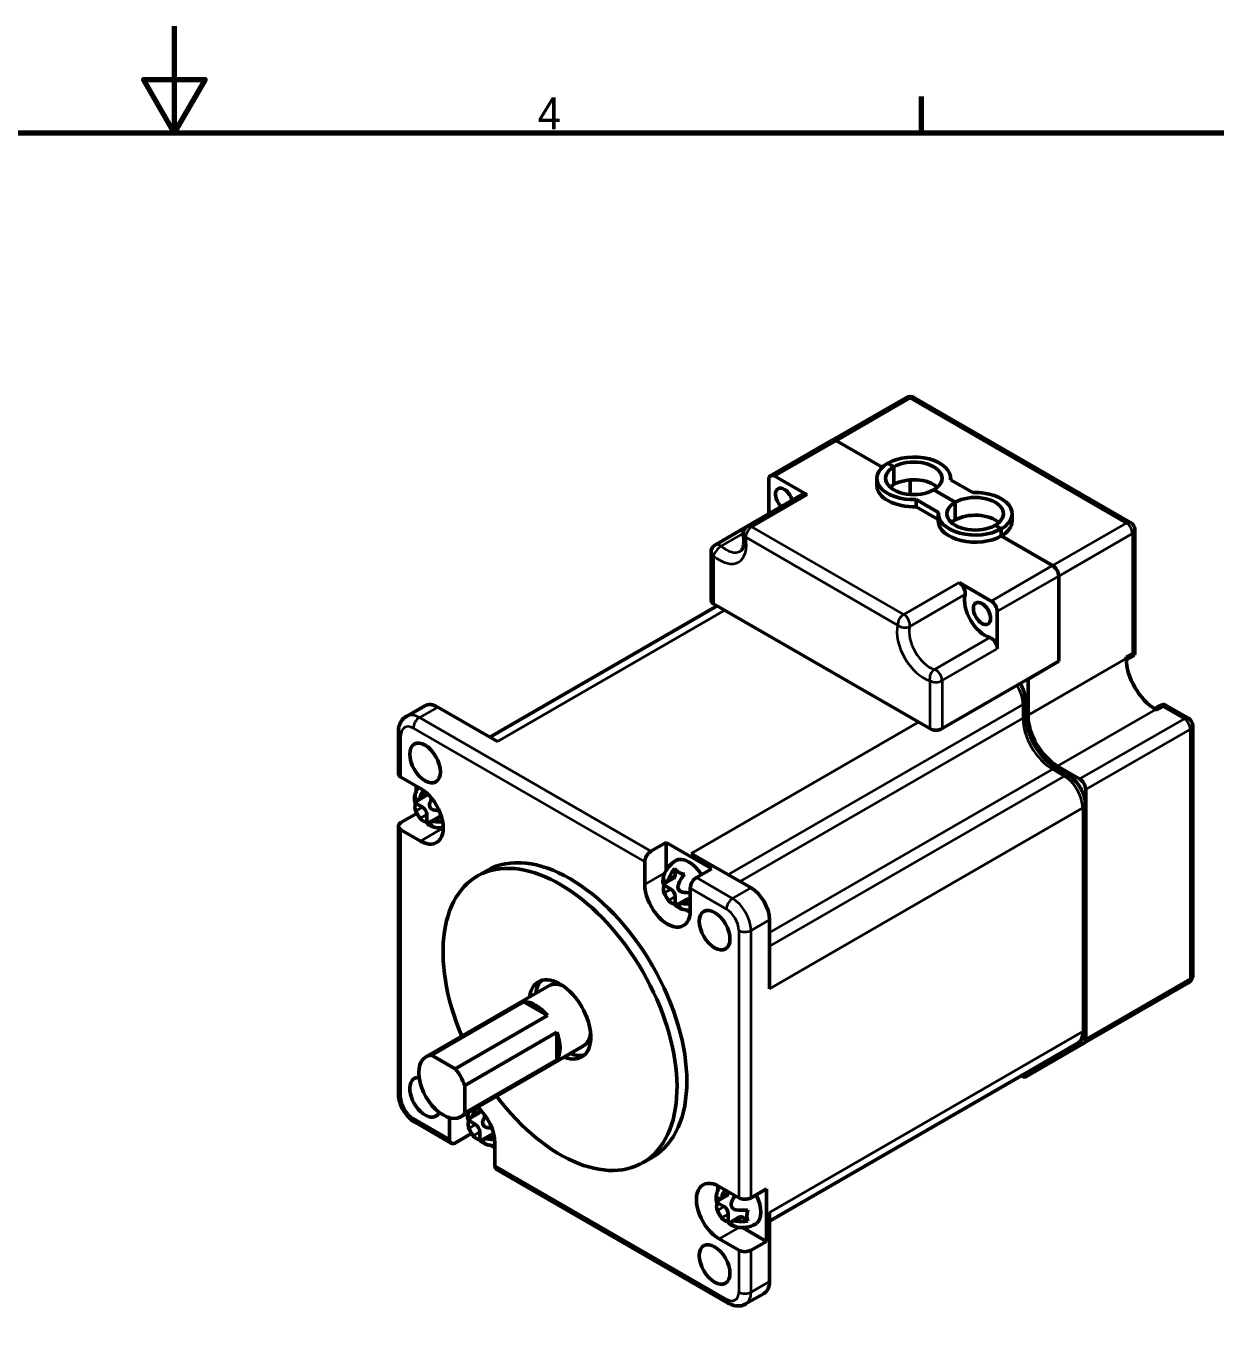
# Model space of a CAD drawing. Header units: millimetres. Extents: x -573 to 765, y -109 to 361.
# Drawn here: x -331.6 to -194.6, y 210.7 to 360.9 of the extents above; entities that cross this region are included whole.
import ezdxf

# ---------------------------------------------------------------- set-up
doc = ezdxf.new("R2010")
doc.units = ezdxf.units.MM
doc.header["$LTSCALE"] = 1.2
for name, color, linetype, lineweight in [('경계(ISO)', 7, 'Continuous', 70), ('외형선(ISO)', 7, 'Continuous', 50), ('좁은 외형선(ISO)', 7, 'Continuous', 35)]:
    doc.layers.add(name, color=color, linetype=linetype, lineweight=lineweight)
doc.styles.add('레이블 문자 (JIS)', font='')
doc.styles.get('레이블 문자 (JIS)').set_extended_font_data('Gulim')

# ---------------------------------------------------------------- blocks, each defined once
blk = doc.blocks.new('경계 Default Border')
at = {"layer": '경계(ISO)'}
blk.add_line((280, 287), (280, 290.4), dxfattribs=at)
at = {"layer": '경계(ISO)', "flags": 128}
for points in [[(210, 297), (210, 287), (207.11, 292), (212.89, 292), (210, 287)], [(10, 10), (10, 287), (410, 287), (410, 10), (10, 10)]]:
    blk.add_lwpolyline(points, dxfattribs=at)
at = {"layer": '경계(ISO)', "insert": (244.04, 287.33), "char_height": 3, "attachment_point": 7, "style": '레이블 문자 (JIS)'}
blk.add_mtext('4', dxfattribs=at)

msp = doc.modelspace()

# ---------------------------------------------------------------- linework, layer by layer
at = {"layer": '외형선(ISO)', "color": 0}
for p, q in [((-230.315, 318.141), (-238.8, 313.242)), ((-204.425, 303.771), (-229.315, 318.141)), ((-238.8, 313.242), (-245.871, 309.159)), ((-238.3, 313.192), (-233.019, 310.143)), ((-238.3, 313.192), (-233.019, 310.143)), ((-231.689, 310.192), (-232.396, 310.6)), ((-232.396, 310.6), (-231.689, 310.192)), ((-231.689, 310.192), (-231.689, 308.151)), ((-231.689, 310.192), (-231.689, 308.151)), ((-246.079, 308.702), (-246.079, 304.767)), ((-241.671, 306.973), (-245.371, 309.11)), ((-233.641, 308.049), (-233.641, 308.865)), ((-229.815, 308.684), (-229.815, 307.005)), ((-225.15, 308.703), (-222.601, 307.231)), ((-225.141, 308.697), (-225.141, 308.865)), ((-242.171, 307.023), (-248.535, 303.349)), ((-227.093, 307.538), (-224.618, 306.109)), ((-227.093, 307.538), (-224.618, 306.109)), ((-229.11, 306.417), (-226.56, 304.945)), ((-229.11, 305.6), (-229.11, 306.417)), ((-226.57, 304.134), (-229.11, 305.6)), ((-224.618, 306.109), (-224.618, 304.068)), ((-224.618, 306.109), (-224.618, 304.068)), ((-226.57, 304.783), (-226.57, 303.966)), ((-218.07, 303.966), (-218.07, 304.783)), ((-252.235, 301.212), (-248.535, 303.349)), ((-220.022, 303.456), (-219.315, 303.047)), ((-220.022, 303.456), (-219.315, 303.047)), ((-219.315, 302.231), (-219.315, 303.047)), ((-219.315, 303.047), (-219.315, 302.231)), ((-219.315, 302.231), (-213.41, 298.822)), ((-219.315, 302.231), (-213.41, 298.822)), ((-203.925, 288.943), (-203.925, 302.905)), ((-252.735, 300.346), (-252.735, 294.821)), ((-212.703, 297.597), (-212.703, 287.799)), ((-212.703, 297.597), (-212.703, 287.799)), ((-220.481, 294.74), (-224.182, 296.876)), ((-252.027, 294.173), (-278.19, 279.068)), ((-227.552, 280.043), (-252.443, 294.413)), ((-219.774, 289.242), (-219.774, 293.515)), ((-204.218, 288.706), (-204.085, 288.629)), ((-212.703, 287.799), (-226.138, 280.043)), ((-216.239, 285.758), (-212.703, 287.799)), ((-204.925, 288.298), (-204.925, 288.126)), ((-204.922, 287.961), (-204.425, 288.248)), ((-216.239, 281.594), (-216.239, 285.758)), ((-285.692, 282.682), (-287.813, 281.457)), ((-277.311, 278.561), (-284.192, 282.533)), ((-216.533, 283.239), (-216.533, 281.663)), ((-201.175, 282.619), (-201.672, 282.332)), ((-200.675, 282.723), (-200.675, 282.57)), ((-200.675, 282.723), (-200.675, 282.723)), ((-197.778, 281.235), (-200.324, 282.705)), ((-201.531, 282.247), (-201.382, 282.161)), ((-288.727, 279.675), (-288.727, 274.858)), ((-197.278, 251.629), (-197.278, 280.369)), ((-212.931, 275.426), (-211.567, 274.638)), ((-210.299, 274.246), (-212.845, 275.715)), ((-286.171, 273.143), (-288.434, 274.45)), ((-286.666, 272.878), (-286.666, 273.429)), ((-286.492, 271.782), (-285.609, 272.292)), ((-285.464, 272.623), (-285.464, 272.613)), ((-209.592, 244.28), (-209.592, 273.021)), ((-286.739, 271.387), (-286.666, 271.429)), ((-286.666, 271.798), (-286.666, 271.429)), ((-286.666, 271.429), (-285.959, 271.02)), ((-286.666, 270.245), (-286.666, 270.428)), ((-209.652, 271.323), (-209.652, 245.57)), ((-288.434, 269.224), (-286.666, 270.245)), ((-286.666, 270.245), (-286.539, 270.171)), ((-285.537, 269.304), (-285.464, 269.347)), ((-285.464, 270.163), (-285.464, 269.347)), ((-285.464, 269.347), (-285.145, 269.162)), ((-285.071, 269.321), (-284.188, 269.83)), ((-283.838, 269.796), (-283.709, 269.721)), ((-288.727, 268.816), (-288.727, 238.034)), ((-288.434, 268.408), (-286.171, 267.101)), ((-283.824, 268.604), (-283.697, 268.53)), ((-259.655, 265.917), (-257.887, 266.938)), ((-257.887, 266.938), (-252.655, 263.917)), ((-257.887, 266.938), (-257.887, 263.77)), ((-260.362, 264.693), (-260.362, 262.08)), ((-248.129, 261.712), (-255.009, 265.685)), ((-278.514, 263.717), (-279.645, 263.064)), ((-256.862, 263.827), (-256.862, 263.162)), ((-252.655, 263.917), (-254.422, 262.896)), ((-258.137, 261.936), (-258.064, 261.978)), ((-258.064, 262.347), (-258.064, 261.978)), ((-258.064, 261.978), (-257.357, 261.569)), ((-257.007, 262.841), (-257.89, 262.331)), ((-255.13, 259.059), (-255.13, 261.672)), ((-256.862, 260.712), (-256.862, 259.896)), ((-256.468, 259.87), (-255.586, 260.379)), ((-255.236, 260.345), (-255.13, 260.283)), ((-256.935, 259.853), (-256.862, 259.896)), ((-256.862, 259.896), (-256.542, 259.711)), ((-246.008, 250.094), (-246.008, 258.038)), ((-271.413, 250.439), (-285.555, 242.274)), ((-197.778, 250.763), (-209.799, 243.822)), ((-284.925, 242.458), (-274.318, 248.582)), ((-271.579, 247.001), (-274.318, 248.582)), ((-271.579, 247.001), (-282.186, 240.877)), ((-281.08, 238.962), (-270.474, 245.086)), ((-270.474, 241.923), (-270.474, 245.086)), ((-267.413, 243.51), (-281.555, 235.346)), ((-246.008, 223.327), (-210.567, 243.789)), ((-209.799, 243.822), (-216.446, 239.985)), ((-210.376, 243.917), (-210.299, 243.872)), ((-282.186, 240.877), (-284.925, 242.458)), ((-270.474, 241.923), (-281.08, 235.8)), ((-216.239, 240.443), (-216.239, 240.514)), ((-281.08, 235.8), (-281.08, 238.962)), ((-217.008, 240.07), (-216.946, 240.034)), ((-279.348, 236.054), (-279.348, 236.203)), ((-286.813, 234.718), (-282.641, 232.31)), ((-282.848, 235.239), (-282.848, 232.768)), ((-280.623, 234.828), (-280.55, 234.87)), ((-280.55, 235.239), (-280.55, 234.87)), ((-280.55, 234.87), (-279.843, 234.462)), ((-280.376, 235.224), (-279.493, 235.733)), ((-280.373, 233.38), (-282.141, 232.359)), ((-280.373, 233.38), (-280.373, 233.527)), ((-280.215, 233.288), (-280.373, 233.38)), ((-279.348, 233.604), (-279.348, 232.788)), ((-278.072, 233.272), (-278.954, 232.762)), ((-277.722, 233.237), (-277.713, 233.232)), ((-279.421, 232.746), (-279.348, 232.788)), ((-279.348, 232.788), (-279.028, 232.603)), ((-277.616, 231.788), (-278.092, 232.063)), ((-277.616, 229.746), (-277.616, 232.359)), ((-259.464, 230.722), (-260.595, 230.069)), ((-277.408, 229.289), (-250.75, 213.898)), ((-249.543, 226.031), (-251.806, 227.338)), ((-248.129, 226.031), (-246.361, 227.052)), ((-246.361, 227.052), (-246.361, 221.01)), ((-252.021, 225.377), (-251.948, 225.419)), ((-251.948, 225.788), (-251.948, 225.419)), ((-251.24, 225.011), (-251.948, 225.419)), ((-251.773, 225.773), (-250.89, 226.283)), ((-250.745, 226.725), (-250.745, 226.603)), ((-250.745, 224.153), (-250.745, 223.337)), ((-246.008, 216.397), (-246.008, 224.341)), ((-250.818, 223.295), (-250.745, 223.337)), ((-250.745, 223.337), (-250.426, 223.152)), ((-250.352, 223.311), (-249.469, 223.821)), ((-249.119, 223.786), (-248.543, 223.454)), ((-246.361, 221.01), (-249.105, 222.594)), ((-251.806, 221.296), (-249.543, 219.989)), ((-246.361, 221.01), (-248.129, 219.989)), ((-246.629, 215.023), (-248.75, 213.799))]:
    msp.add_line(p, q, dxfattribs=at)
for centre, radius, start, end in [((-229.815, 317.275), 1, 60, 120), ((-204.925, 302.905), 1, 0, 60), ((-248.035, 302.483), 1, 120, 190.36798), ((-251.735, 300.346), 1, 120, 180), ((-198.278, 280.369), 1, 0, 60), ((-283.873, 271.653), 3.05, 147.34238, 161.26179), ((-283.873, 271.653), 3.05, 198.73821, 221.26179), ((-283.873, 271.653), 3.05, 258.73821, 275.98823), ((-255.271, 262.202), 3.05, 120, 161.26179), ((-255.271, 262.202), 3.05, 198.73821, 221.26179), ((-255.271, 262.202), 3.05, 258.73821, 272.65762), ((-198.278, 251.629), 1, 300, 0), ((-277.757, 235.095), 3.05, 198.73821, 221.26179), ((-277.757, 235.095), 3.05, 258.73821, 272.65762), ((-249.154, 225.644), 3.05, 147.34238, 161.26179), ((-249.154, 225.644), 3.05, 198.73821, 221.26179), ((-249.154, 225.644), 3.05, 258.73821, 300)]:
    msp.add_arc(centre, radius, start, end, dxfattribs=at)
for centre, major_axis, ratio, start_param, end_param in [((-238.3, 312.376), (-0.5, 0.866), 0.5773503, 5.4977871, 6.2831853), ((-238.3, 312.376), (-0.5, 0.866), 0.5773503, 5.4977871, 6.2831853), ((-229.391, 308.865), (4.25, 0), 0.5773503, 6.217041, 8.6393798), ((-229.391, 308.865), (-4.25, 0), 0.5773503, 5.4977871, 7.9201259), ((-229.391, 308.865), (-3.25, 0), 0.5773503, 5.4977871, 8.6393798), ((-229.391, 308.865), (3.25, 0), 0.5773503, 5.4977871, 8.6393798), ((-245.371, 308.293), (-0.5, 0.866), 0.5773503, 5.4977871, 7.0685835), ((-229.391, 308.049), (-4.25, 0), 0.5773503, 0, 1.6369406), ((-229.391, 306.824), (-3.25, 0), 0.5773503, 5.4977871, 5.7080739), ((-229.391, 306.824), (-3.25, 0), 0.5773503, 3.7167041, 5.4977871), ((-244.311, 306.456), (-0.7, 1.212), 0.5773503, 4.2857638, 8.2806068), ((-241.671, 306.157), (-0.5, 0.866), 0.5773503, 5.4977871, 6.2831853), ((-222.32, 304.783), (3.25, 0), 0.5773503, 5.4977871, 8.6393798), ((-222.32, 304.783), (4.25, 0), 0.5773503, 5.4977871, 7.9201259), ((-222.32, 304.783), (-3.25, 0), 0.5773503, 5.4977871, 8.6393798), ((-222.32, 304.783), (-4.25, 0), 0.5773503, 6.217041, 8.6393798), ((-222.32, 303.966), (-4.25, 0), 0.5773503, 0, 2.3561945), ((-222.32, 302.741), (-3.25, 0), 0.5773503, 5.4977871, 5.7080739), ((-222.32, 302.741), (-3.25, 0), 0.5773503, 3.7167041, 5.4977871), ((-222.32, 303.966), (4.25, 0), 0.5773503, 5.4977871, 6.2831853), ((-213.41, 298.006), (-0.5, 0.866), 0.5773503, 3.9269908, 5.4977871), ((-213.41, 298.006), (0.5, -0.866), 0.5773503, 0.7853982, 2.3561945), ((-224.182, 296.06), (0.5, -0.866), 0.5773503, 0.5534386, 2.3561945), ((-251.735, 294.821), (-1, 0), 0.5773503, 0, 0.7853982), ((-221.188, 293.515), (-1.675, 2.901), 0.5773503, 0.5534386, 2.5881541), ((-220.481, 293.923), (0.5, -0.866), 0.5773503, 0.7853982, 2.3561945), ((-220.481, 289.65), (0.5, -0.866), 0.5773503, 0.7853982, 2.5881541), ((-204.925, 289.114), (1.207, 0.697), 0.7174389, 4.712389, 5.1089032), ((-201.531, 286.166), (2.4, -4.157), 0.5773503, 3.9269908, 5.4977871), ((-284.192, 280.084), (-1.5, 2.598), 0.5773503, 5.4977871, 6.2831853), ((-200.675, 281.753), (1.207, 0.697), 0.7174389, 1.1742822, 1.5707963), ((-212.845, 279.634), (2.4, -4.157), 0.5773503, 3.9269908, 5.4977871), ((-226.845, 280.451), (-1, 0), 0.5773503, 0.7853982, 2.3561945), ((-287.727, 274.858), (-1, 0), 0.5773503, 0, 0.7853982), ((-210.299, 273.429), (0.5, -0.866), 0.5773503, 0.7853982, 2.3561945), ((-285.641, 272.674), (-0.874, -1.513), 0.5773503, 5.1188275, 5.9734086), ((-283.873, 272.306), (-2.943, 0), 0.5773503, 6.0897819, 6.5338088), ((-284.439, 271.98), (1.472, 2.549), 0.5773503, 1.5295255, 1.8214198), ((-286.171, 270.122), (1.85, -3.204), 0.5773503, 5.4977871, 8.6393798), ((-285.959, 272.898), (0.35, -0.606), 0.5773503, 0, 0.7853982), ((-283.308, 271.327), (-1.472, -2.549), 0.5773503, 4.7809016, 4.9630125), ((-283.873, 271), (-2.943, 0), 0.5773503, 6.0537134, 6.5338088), ((-285.959, 270.449), (0.35, -0.606), 0.5773503, 0.7853982, 2.3561945), ((-283.873, 272.306), (-2.943, 0), 0.5773503, 1.3201728, 1.5193967), ((-287.727, 268.816), (-1, 0), 0.5773503, 5.4977871, 7.0685835), ((-284.439, 271.98), (-1.472, -2.549), 0.5773503, 6.0325618, 6.5126572), ((-283.873, 269.612), (-1.747, 0), 0.5773503, 0.3097767, 1.1643578), ((-283.308, 271.327), (-1.472, -2.549), 0.5773503, 6.0325618, 6.4765888), ((-283.873, 271), (-2.943, 0), 0.5773503, 1.3201728, 1.6576102), ((-283.838, 269.224), (-0.35, 0.606), 0.5773503, 5.4977871, 6.2831853), ((-283.697, 271.551), (1.85, -3.204), 0.5773503, 5.4977871, 5.5504777), ((-268.989, 247.22), (-9.525, 16.498), 0.5773503, 3.1415927, 6.2831853), ((-270.12, 246.566), (-9.525, 16.498), 0.5773503, 1.7823444, 7.6424335), ((-259.655, 265.101), (0.5, 0.866), 0.5773503, 0.7853982, 2.3561945), ((-255.271, 262.202), (-1.525, 2.641), 0.5773503, 4.7703811, 6.2831853), ((-257.039, 263.223), (-0.874, -1.513), 0.5773503, 5.1188275, 5.9734086), ((-255.271, 262.855), (-2.943, 0), 0.5773503, 6.0897819, 6.5338088), ((-255.837, 262.529), (1.472, 2.549), 0.5773503, 1.3413244, 1.8214198), ((-257.357, 263.447), (0.35, -0.606), 0.5773503, 0, 0.7853982), ((-255.271, 264.243), (-1.747, 0), 0.5773503, 0.3097767, 1.2610197), ((-254.705, 261.876), (-1.472, -2.549), 0.5773503, 4.4829171, 4.9630125), ((-257.746, 260.569), (1.85, -3.204), 0.5773503, 3.9269908, 7.0685835), ((-255.271, 261.549), (-2.943, 0), 0.5773503, 6.0537134, 6.5338088), ((-257.357, 260.998), (0.35, -0.606), 0.5773503, 0.7853982, 2.3561945), ((-254.422, 262.08), (-0.5, -0.866), 0.5773503, 3.9269908, 5.4977871), ((-248.129, 259.263), (-1.5, 2.598), 0.5773503, 3.9269908, 5.4977871), ((-255.837, 262.529), (-1.472, -2.549), 0.5773503, 6.0325618, 6.5126572), ((-255.271, 262.855), (2.943, 0), 0.5773503, 4.4617655, 4.7604575), ((-255.236, 259.773), (-0.35, 0.606), 0.5773503, 5.4977871, 6.2831853), ((-255.271, 260.161), (-1.747, 0), 0.5773503, 0.3097767, 1.1643578), ((-254.705, 261.876), (-1.472, -2.549), 0.5773503, 6.0325618, 6.4765888), ((-255.271, 261.549), (-2.943, 0), 0.5773503, 1.3201728, 1.6188648), ((-255.271, 261.998), (1.85, -3.204), 0.5773503, 5.3848691, 5.5504777), ((-270.12, 246.566), (-2.5, 4.33), 0.5773503, 2.4980915, 6.9266864), ((-269.413, 246.975), (-2.5, 4.33), 0.5773503, 0.1418971, 0.6435011), ((-269.413, 246.975), (-2, 3.464), 0.5773503, 5.6160749, 6.2831853), ((-272.949, 244.933), (-2, 3.464), 0.5773503, 4.9924266, 6.0031477), ((-272.949, 244.933), (2, -3.464), 0.5773503, 0.2800377, 1.2907587), ((-269.413, 246.975), (2, -3.464), 0.5773503, 0, 0.6671104), ((-210.299, 244.688), (0.5, -0.866), 0.5773503, 5.4977871, 7.0685835), ((-283.555, 238.81), (-2, 3.464), 0.5773503, 6.0031477, 9.7048156), ((-269.413, 246.975), (2.5, -4.33), 0.5773503, 5.6396842, 6.1412883), ((-283.555, 238.81), (-2, 3.464), 0.5773503, 4.4323513, 4.9924266), ((-216.946, 240.851), (0.5, -0.866), 0.5773503, 5.4977871, 7.0685835), ((-285.655, 237.597), (1.25, -2.165), 0.5773503, 2.7563534, 6.6684245), ((-278.323, 235.421), (-1.472, -2.549), 0.5773503, 4.6570218, 4.9630125), ((-280.232, 233.87), (1.85, -3.204), 0.5773503, 0.7853982, 2.1226216), ((-279.843, 236.34), (0.35, -0.606), 0.5773503, 0, 0.7853982), ((-279.525, 236.115), (-0.874, -1.513), 0.5773503, 5.2116393, 5.9734086), ((-277.757, 234.441), (-2.943, 0), 0.5773503, 6.0537134, 6.5338088), ((-277.757, 235.748), (-2.943, 0), 0.5773503, 6.2278182, 6.5338088), ((-279.843, 233.89), (0.35, -0.606), 0.5773503, 0.7853982, 2.3561945), ((-277.191, 234.768), (-1.472, -2.549), 0.5773503, 4.7637886, 4.9630125), ((-278.323, 235.421), (-1.472, -2.549), 0.5773503, 6.0325618, 6.5126572), ((-277.757, 235.748), (2.943, 0), 0.5773503, 4.4617655, 4.6438763), ((-277.722, 232.665), (-0.35, 0.606), 0.5773503, 5.4977871, 6.2831853), ((-282.141, 233.176), (-0.5, -0.866), 0.5773503, 5.4977871, 7.0685835), ((-277.757, 233.053), (-1.747, 0), 0.5773503, 0.3097767, 1.1643578), ((-277.191, 234.768), (-1.472, -2.549), 0.5773503, 6.0325618, 6.4765888), ((-277.757, 234.441), (-2.943, 0), 0.5773503, 1.3201728, 1.6120672), ((-276.908, 230.155), (-0.5, -0.866), 0.5773503, 5.4977871, 6.2831853), ((-251.806, 224.317), (-1.85, 3.204), 0.5773503, 5.4977871, 8.6393798), ((-249.331, 225.746), (1.85, -3.204), 0.5773503, 3.8743002, 4.0399088), ((-249.72, 225.97), (1.472, 2.549), 0.5773503, 1.5227278, 1.8214198), ((-250.922, 226.664), (-0.874, -1.513), 0.5773503, 5.1188275, 5.9734086), ((-249.154, 224.99), (-2.943, 0), 0.5773503, 6.0537134, 6.5338088), ((-249.154, 226.297), (-2.943, 0), 0.5773503, 6.0897819, 6.5338088), ((-251.24, 226.889), (0.35, -0.606), 0.5773503, 0, 0.7853982), ((-248.589, 225.317), (-1.472, -2.549), 0.5773503, 4.6643205, 4.9630125), ((-248.836, 226.44), (1, 0), 0.5773503, 3.9269908, 5.4977871), ((-249.154, 225.644), (1.525, -2.641), 0.5773503, 0, 1.5128043), ((-251.24, 224.439), (-0.35, 0.606), 0.5773503, 3.9269908, 5.4977871), ((-249.154, 226.297), (2.943, 0), 0.5773503, 4.4617655, 4.9418609), ((-249.119, 223.215), (-0.35, 0.606), 0.5773503, 5.4977871, 6.2831853), ((-247.387, 224.623), (-0.874, -1.513), 0.5773503, 5.0221657, 5.9734086), ((-249.72, 225.97), (-1.472, -2.549), 0.5773503, 6.0325618, 6.5126572), ((-249.154, 223.602), (-1.747, 0), 0.5773503, 0.3097767, 1.1643578), ((-248.589, 225.317), (-1.472, -2.549), 0.5773503, 6.0325618, 6.4765888), ((-249.154, 224.99), (-2.943, 0), 0.5773503, 1.3201728, 1.8002682), ((-248.836, 220.398), (-1, 0), 0.5773503, 0.7853982, 2.3561945), ((-248.129, 217.622), (1.5, -2.598), 0.5773503, 0, 0.7853982)]:
    msp.add_ellipse(centre, major_axis=major_axis, ratio=ratio, start_param=start_param, end_param=end_param, dxfattribs=at)
for centre, major_axis in [((-221.542, 293.311), (-0.7, 1.212)), ((-285.655, 276.087), (1.25, -2.165)), ((-252.322, 256.842), (-1.25, 2.165)), ((-252.322, 218.352), (-1.25, 2.165))]:
    msp.add_ellipse(centre, major_axis=major_axis, ratio=0.5773503, dxfattribs=at)
for points, knots in [([(-249.018, 302.303), (-248.979, 302.088), (-248.958, 301.883), (-248.949, 301.509), (-248.961, 301.339), (-249.01, 301.047), (-249.047, 300.924), (-249.131, 300.73), (-249.177, 300.658), (-249.265, 300.554), (-249.308, 300.52), (-249.353, 300.493)], [6.0512257, 6.0512257, 6.0512257, 6.0512257, 6.2546973, 6.2546973, 6.4581688, 6.4581688, 6.6616404, 6.6616404, 6.8651119, 6.8651119, 7.0685835, 7.0685835, 7.0685835, 7.0685835]), ([(-203.998, 288.585), (-204.008, 288.59), (-204.02, 288.595), (-204.049, 288.61), (-204.067, 288.619), (-204.085, 288.629)], [-0.024444425, -0.024444425, -0.024444425, -0.024444425, -0.013950805, -0.013950805, -0.000000863, -0.000000863, -0.000000863, -0.000000863]), ([(-203.925, 288.882), (-203.924, 288.857), (-203.925, 288.833), (-203.935, 288.729), (-203.959, 288.653), (-203.998, 288.585)], [-0.081124898, -0.081124898, -0.081124898, -0.081124898, -0.071810213, -0.071810213, -0.040242214, -0.040242214, -0.040242214, -0.040242214]), ([(-203.925, 288.882), (-203.925, 288.886), (-203.925, 288.89), (-203.925, 288.898), (-203.925, 288.902), (-203.925, 288.91), (-203.925, 288.914), (-203.925, 288.922), (-203.925, 288.926), (-203.925, 288.934), (-203.925, 288.938), (-203.925, 288.943)], [1.555181969, 1.555181969, 1.555181969, 1.555181969, 1.558304841, 1.558304841, 1.561427712, 1.561427712, 1.564550584, 1.564550584, 1.567673455, 1.567673455, 1.570796327, 1.570796327, 1.570796327, 1.570796327]), ([(-217.142, 285.236), (-217.051, 285.087), (-216.968, 284.933), (-216.782, 284.53), (-216.692, 284.276), (-216.568, 283.762), (-216.533, 283.501), (-216.533, 283.239)], [2.30954494, 2.30954494, 2.30954494, 2.30954494, 2.51327412, 2.51327412, 2.82743339, 2.82743339, 3.14159265, 3.14159265, 3.14159265, 3.14159265]), ([(-200.675, 282.723), (-200.675, 282.746), (-200.674, 282.768), (-200.672, 282.799), (-200.671, 282.811), (-200.67, 282.821)], [-0.030439735, -0.030439735, -0.030439735, -0.030439735, -0.014713594, -0.014713594, -0.005293699, -0.005293699, -0.005293699, -0.005293699]), ([(-200.67, 282.821), (-200.609, 282.821), (-200.548, 282.81), (-200.45, 282.775), (-200.413, 282.757), (-200.376, 282.736)], [-0.066857709, -0.066857709, -0.066857709, -0.066857709, -0.042224925, -0.042224925, -0.025892802, -0.025892802, -0.025892802, -0.025892802]), ([(-200.324, 282.705), (-200.327, 282.707), (-200.331, 282.709), (-200.338, 282.713), (-200.341, 282.715), (-200.348, 282.719), (-200.352, 282.721), (-200.359, 282.725), (-200.362, 282.727), (-200.369, 282.732), (-200.373, 282.734), (-200.376, 282.736)], [0, 0, 0, 0, 0.003122872, 0.003122872, 0.006245743, 0.006245743, 0.009368615, 0.009368615, 0.012491486, 0.012491486, 0.015614358, 0.015614358, 0.015614358, 0.015614358]), ([(-287.813, 281.457), (-287.944, 281.381), (-288.064, 281.288), (-288.273, 281.077), (-288.361, 280.959), (-288.506, 280.715), (-288.563, 280.587), (-288.649, 280.329), (-288.679, 280.199), (-288.718, 279.937), (-288.727, 279.806), (-288.727, 279.675)], [5.49778714, 5.49778714, 5.49778714, 5.49778714, 5.65486678, 5.65486678, 5.81194641, 5.81194641, 5.96902604, 5.96902604, 6.12610567, 6.12610567, 6.28318531, 6.28318531, 6.28318531, 6.28318531]), ([(-216.533, 281.663), (-216.533, 281.295), (-216.486, 280.882), (-216.292, 280.007), (-216.142, 279.544), (-215.749, 278.619), (-215.503, 278.158), (-214.943, 277.293), (-214.627, 276.889), (-213.968, 276.188), (-213.625, 275.889), (-213.168, 275.569), (-213.049, 275.494), (-212.931, 275.426)], [6.2831853, 6.2831853, 6.2831853, 6.2831853, 6.5689535, 6.5689535, 6.8608463, 6.8608463, 7.1574999, 7.1574999, 7.4549956, 7.4549956, 7.7491497, 7.7491497, 7.8539816, 7.8539816, 7.8539816, 7.8539816]), ([(-211.567, 274.638), (-211.34, 274.507), (-211.132, 274.346), (-210.748, 273.981), (-210.574, 273.777), (-210.263, 273.337), (-210.127, 273.102), (-209.902, 272.613), (-209.812, 272.36), (-209.688, 271.845), (-209.652, 271.584), (-209.652, 271.323)], [1.5707963, 1.5707963, 1.5707963, 1.5707963, 1.8849556, 1.8849556, 2.1991149, 2.1991149, 2.5132741, 2.5132741, 2.8274334, 2.8274334, 3.1415927, 3.1415927, 3.1415927, 3.1415927]), ([(-286.725, 271.885), (-286.701, 271.833), (-286.668, 271.79), (-286.587, 271.751), (-286.539, 271.755), (-286.445, 271.809), (-286.396, 271.861), (-286.305, 271.999), (-286.263, 272.085), (-286.23, 272.171)], [0, 0, 0, 0, 0.02813117, 0.02813117, 0.05626233, 0.05626233, 0.0843935, 0.0843935, 0.11252467, 0.11252467, 0.11252467, 0.11252467]), ([(-286.23, 269.721), (-286.263, 269.768), (-286.305, 269.83), (-286.396, 269.977), (-286.445, 270.06), (-286.539, 270.222), (-286.587, 270.307), (-286.668, 270.459), (-286.701, 270.526), (-286.725, 270.579)], [0.2691638, 0.2691638, 0.2691638, 0.2691638, 0.29729496, 0.29729496, 0.32542613, 0.32542613, 0.3535573, 0.3535573, 0.38168846, 0.38168846, 0.38168846, 0.38168846]), ([(-284.603, 270.66), (-284.694, 270.674), (-284.789, 270.705), (-284.954, 270.809), (-285.024, 270.881), (-285.118, 271.043), (-285.145, 271.139), (-285.152, 271.334), (-285.132, 271.432), (-285.098, 271.518)], [-0.5263783, -0.5263783, -0.5263783, -0.5263783, -0.49824713, -0.49824713, -0.47011596, -0.47011596, -0.4419848, -0.4419848, -0.41385363, -0.41385363, -0.41385363, -0.41385363]), ([(-284.603, 269.354), (-284.694, 269.367), (-284.789, 269.374), (-284.954, 269.365), (-285.024, 269.348), (-285.118, 269.294), (-285.145, 269.255), (-285.152, 269.165), (-285.132, 269.114), (-285.098, 269.068)], [0.14471021, 0.14471021, 0.14471021, 0.14471021, 0.17284138, 0.17284138, 0.20097255, 0.20097255, 0.22910371, 0.22910371, 0.25723488, 0.25723488, 0.25723488, 0.25723488]), ([(-258.122, 262.434), (-258.099, 262.382), (-258.065, 262.339), (-257.984, 262.3), (-257.937, 262.304), (-257.843, 262.359), (-257.793, 262.41), (-257.702, 262.548), (-257.661, 262.634), (-257.627, 262.72)], [0.14468984, 0.14468984, 0.14468984, 0.14468984, 0.172821, 0.172821, 0.20095217, 0.20095217, 0.22908334, 0.22908334, 0.2572145, 0.2572145, 0.2572145, 0.2572145]), ([(-256.496, 262.067), (-256.53, 261.981), (-256.55, 261.883), (-256.543, 261.688), (-256.515, 261.592), (-256.422, 261.43), (-256.352, 261.358), (-256.187, 261.254), (-256.092, 261.223), (-256.001, 261.209)], [0.2691638, 0.2691638, 0.2691638, 0.2691638, 0.29729496, 0.29729496, 0.32542613, 0.32542613, 0.3535573, 0.3535573, 0.38168846, 0.38168846, 0.38168846, 0.38168846]), ([(-257.627, 260.27), (-257.661, 260.317), (-257.702, 260.379), (-257.793, 260.526), (-257.843, 260.609), (-257.937, 260.771), (-257.984, 260.856), (-258.065, 261.008), (-258.099, 261.075), (-258.122, 261.128)], [0, 0, 0, 0, 0.02813117, 0.02813117, 0.05626233, 0.05626233, 0.0843935, 0.0843935, 0.11252467, 0.11252467, 0.11252467, 0.11252467]), ([(-256.496, 259.617), (-256.53, 259.663), (-256.55, 259.714), (-256.543, 259.804), (-256.515, 259.843), (-256.422, 259.897), (-256.352, 259.914), (-256.187, 259.923), (-256.092, 259.916), (-256.001, 259.903)], [-0.25723488, -0.25723488, -0.25723488, -0.25723488, -0.22910371, -0.22910371, -0.20097255, -0.20097255, -0.17284138, -0.17284138, -0.14471021, -0.14471021, -0.14471021, -0.14471021]), ([(-209.652, 245.57), (-209.652, 245.439), (-209.661, 245.308), (-209.7, 245.047), (-209.73, 244.916), (-209.817, 244.658), (-209.874, 244.531), (-210.019, 244.286), (-210.107, 244.169), (-210.316, 243.958), (-210.436, 243.864), (-210.567, 243.789)], [3.14159265, 3.14159265, 3.14159265, 3.14159265, 3.29867229, 3.29867229, 3.45575192, 3.45575192, 3.61283155, 3.61283155, 3.76991118, 3.76991118, 3.92699082, 3.92699082, 3.92699082, 3.92699082]), ([(-288.727, 238.034), (-288.727, 237.772), (-288.692, 237.511), (-288.568, 236.997), (-288.478, 236.744), (-288.252, 236.255), (-288.116, 236.019), (-287.806, 235.58), (-287.631, 235.375), (-287.248, 235.01), (-287.04, 234.849), (-286.813, 234.718)], [6.2831853, 6.2831853, 6.2831853, 6.2831853, 6.5973446, 6.5973446, 6.9115038, 6.9115038, 7.2256631, 7.2256631, 7.5398224, 7.5398224, 7.8539816, 7.8539816, 7.8539816, 7.8539816]), ([(-280.113, 235.612), (-280.147, 235.527), (-280.188, 235.441), (-280.279, 235.303), (-280.329, 235.251), (-280.423, 235.197), (-280.47, 235.192), (-280.551, 235.231), (-280.585, 235.274), (-280.608, 235.326)], [-0.5263783, -0.5263783, -0.5263783, -0.5263783, -0.49824713, -0.49824713, -0.47011596, -0.47011596, -0.4419848, -0.4419848, -0.41385363, -0.41385363, -0.41385363, -0.41385363]), ([(-278.982, 234.959), (-279.016, 234.874), (-279.036, 234.775), (-279.029, 234.581), (-279.001, 234.484), (-278.908, 234.322), (-278.838, 234.25), (-278.673, 234.147), (-278.578, 234.115), (-278.487, 234.102)], [0.41385363, 0.41385363, 0.41385363, 0.41385363, 0.4419848, 0.4419848, 0.47011596, 0.47011596, 0.49824713, 0.49824713, 0.5263783, 0.5263783, 0.5263783, 0.5263783]), ([(-280.113, 233.163), (-280.147, 233.209), (-280.188, 233.272), (-280.279, 233.418), (-280.329, 233.501), (-280.423, 233.664), (-280.47, 233.748), (-280.551, 233.9), (-280.585, 233.967), (-280.608, 234.02)], [0, 0, 0, 0, 0.02813117, 0.02813117, 0.05626233, 0.05626233, 0.0843935, 0.0843935, 0.11252467, 0.11252467, 0.11252467, 0.11252467]), ([(-278.487, 232.795), (-278.578, 232.809), (-278.673, 232.816), (-278.838, 232.806), (-278.908, 232.789), (-279.001, 232.735), (-279.029, 232.696), (-279.036, 232.606), (-279.016, 232.556), (-278.982, 232.509)], [0, 0, 0, 0, 0.02813117, 0.02813117, 0.05626233, 0.05626233, 0.0843935, 0.0843935, 0.11252467, 0.11252467, 0.11252467, 0.11252467]), ([(-252.006, 225.875), (-251.982, 225.823), (-251.949, 225.78), (-251.868, 225.741), (-251.82, 225.746), (-251.726, 225.8), (-251.677, 225.852), (-251.586, 225.99), (-251.545, 226.076), (-251.511, 226.161)], [0.41385363, 0.41385363, 0.41385363, 0.41385363, 0.4419848, 0.4419848, 0.47011596, 0.47011596, 0.49824713, 0.49824713, 0.5263783, 0.5263783, 0.5263783, 0.5263783]), ([(-250.379, 225.508), (-250.413, 225.423), (-250.433, 225.324), (-250.426, 225.13), (-250.399, 225.033), (-250.305, 224.871), (-250.235, 224.799), (-250.071, 224.696), (-249.975, 224.664), (-249.884, 224.651)], [0.14468984, 0.14468984, 0.14468984, 0.14468984, 0.172821, 0.172821, 0.20095217, 0.20095217, 0.22908334, 0.22908334, 0.2572145, 0.2572145, 0.2572145, 0.2572145]), ([(-252.006, 224.569), (-251.982, 224.517), (-251.949, 224.449), (-251.868, 224.297), (-251.82, 224.213), (-251.726, 224.05), (-251.677, 223.967), (-251.586, 223.821), (-251.545, 223.758), (-251.511, 223.712)], [-0.11252467, -0.11252467, -0.11252467, -0.11252467, -0.0843935, -0.0843935, -0.05626233, -0.05626233, -0.02813117, -0.02813117, 0, 0, 0, 0]), ([(-249.884, 223.344), (-249.975, 223.358), (-250.071, 223.365), (-250.235, 223.355), (-250.305, 223.338), (-250.399, 223.284), (-250.426, 223.245), (-250.433, 223.155), (-250.413, 223.105), (-250.379, 223.058)], [0.2691638, 0.2691638, 0.2691638, 0.2691638, 0.29729496, 0.29729496, 0.32542613, 0.32542613, 0.3535573, 0.3535573, 0.38168846, 0.38168846, 0.38168846, 0.38168846]), ([(-250.75, 213.898), (-250.637, 213.832), (-250.519, 213.774), (-250.273, 213.677), (-250.145, 213.638), (-249.878, 213.584), (-249.74, 213.57), (-249.455, 213.573), (-249.31, 213.591), (-249.023, 213.666), (-248.881, 213.723), (-248.75, 213.799)], [1.57079633, 1.57079633, 1.57079633, 1.57079633, 1.72787596, 1.72787596, 1.88495559, 1.88495559, 2.04203522, 2.04203522, 2.19911486, 2.19911486, 2.35619449, 2.35619449, 2.35619449, 2.35619449])]:
    msp.add_open_spline(points, degree=3, knots=knots, dxfattribs=at)
at = {"layer": '좁은 외형선(ISO)', "color": 0}
for p, q in [((-238.3, 313.192), (-229.815, 318.091)), ((-229.815, 318.091), (-204.925, 303.721)), ((-245.371, 309.11), (-238.3, 313.192)), ((-248.035, 303.299), (-241.671, 306.973)), ((-204.925, 303.721), (-213.41, 298.822)), ((-251.573, 301.047), (-249.034, 302.513)), ((-248.742, 302.074), (-231.253, 291.977)), ((-230.546, 293.202), (-248.035, 303.299)), ((-212.703, 297.597), (-204.218, 302.496)), ((-204.218, 302.496), (-204.218, 288.706)), ((-252.443, 299.938), (-252.443, 294.413)), ((-213.41, 298.822), (-220.481, 294.74)), ((-219.774, 293.515), (-212.703, 297.597)), ((-224.182, 296.876), (-230.546, 293.202)), ((-229.858, 291.8), (-223.494, 295.475)), ((-251.148, 293.666), (-277.311, 278.561)), ((-220.644, 290.538), (-227.008, 286.864)), ((-226.138, 285.568), (-219.774, 289.242)), ((-204.218, 288.706), (-204.925, 288.298)), ((-204.925, 288.126), (-216.239, 281.594)), ((-227.552, 285.568), (-227.552, 280.043)), ((-226.138, 285.568), (-226.138, 280.043)), ((-284.192, 282.533), (-286.313, 281.308)), ((-216.826, 282.831), (-250.767, 263.235)), ((-216.826, 282.831), (-216.826, 281.255)), ((-201.382, 282.161), (-200.675, 282.57)), ((-200.675, 282.57), (-198.278, 281.186)), ((-259.655, 265.917), (-286.313, 281.308)), ((-216.826, 281.255), (-249.402, 262.447)), ((-212.845, 275.715), (-201.531, 282.247)), ((-198.278, 281.186), (-210.299, 274.246)), ((-287.02, 280.084), (-260.362, 264.693)), ((-228.846, 280.79), (-255.009, 265.685)), ((-209.592, 273.021), (-197.571, 279.961)), ((-197.571, 279.961), (-197.571, 251.22)), ((-288.434, 274.45), (-288.434, 279.267)), ((-213.431, 275.376), (-246.008, 256.568)), ((-213.431, 275.376), (-212.067, 274.588)), ((-212.067, 274.588), (-246.008, 254.993)), ((-286.23, 272.171), (-285.464, 272.613)), ((-286.725, 270.579), (-285.959, 271.02)), ((-209.945, 270.914), (-246.008, 250.094)), ((-209.945, 270.914), (-209.945, 245.162)), ((-286.23, 269.721), (-285.464, 270.163)), ((-284.603, 269.354), (-283.838, 269.796)), ((-288.434, 237.626), (-288.434, 268.408)), ((-286.171, 267.101), (-283.697, 268.53)), ((-260.362, 262.08), (-258.076, 263.4)), ((-257.627, 262.72), (-256.862, 263.162)), ((-258.122, 261.128), (-257.357, 261.569)), ((-255.13, 261.672), (-250.958, 259.263)), ((-250.25, 260.488), (-254.422, 262.896)), ((-250.25, 260.488), (-248.129, 261.712)), ((-257.627, 260.27), (-256.862, 260.712)), ((-256.001, 259.903), (-255.236, 260.345)), ((-246.008, 258.038), (-248.129, 256.813)), ((-249.543, 256.813), (-249.543, 226.031)), ((-248.129, 226.031), (-248.129, 256.813)), ((-197.571, 251.22), (-209.592, 244.28)), ((-209.945, 245.162), (-246.008, 224.341)), ((-210.299, 243.872), (-216.239, 240.443)), ((-280.113, 235.612), (-279.348, 236.054)), ((-282.848, 232.768), (-287.02, 235.176)), ((-280.608, 234.02), (-279.843, 234.462)), ((-280.113, 233.163), (-279.348, 233.604)), ((-278.487, 232.795), (-277.722, 233.237)), ((-250.958, 214.356), (-277.616, 229.746)), ((-251.511, 226.161), (-250.745, 226.603)), ((-252.006, 224.569), (-251.24, 225.011)), ((-251.511, 223.712), (-250.745, 224.153)), ((-249.52, 222.616), (-251.806, 221.296)), ((-249.884, 223.344), (-249.119, 223.786)), ((-249.543, 219.989), (-249.543, 215.172)), ((-248.129, 215.172), (-248.129, 219.989)), ((-248.129, 215.172), (-246.008, 216.397))]:
    msp.add_line(p, q, dxfattribs=at)
for centre, major_axis, ratio, start_param, end_param in [((-229.815, 317.275), (-0.5, 0.866), 0.5773503, 5.4977871, 6.2831853), ((-229.815, 317.275), (0.5, 0.866), 0.5773503, 0, 0.7853982), ((-204.925, 302.905), (0.5, 0.866), 0.5773503, 0, 0.7853982), ((-204.925, 302.905), (-0.5, 0.866), 0.5773503, 3.9269908, 5.4977871), ((-251.735, 302.986), (2.175, -3.767), 0.5773503, 5.2658276, 7.300543), ((-248.035, 302.483), (-0.984, -0.18), 0.4291634, 0, 0.6934686), ((-248.035, 302.483), (0.5, 0.866), 0.5773503, 0.7853982, 2.3561945), ((-248.035, 302.483), (-0.5, 0.866), 0.5773503, 5.4977871, 6.2831853), ((-204.925, 302.905), (1, 0), 0.5773503, 5.4977871, 6.2831853), ((-251.735, 300.346), (0.648, 0.762), 0.4291634, 0.8773278, 2.4481241), ((-251.735, 300.346), (-0.5, 0.866), 0.5773503, 5.2658276, 6.2831853), ((-251.028, 303.394), (1.675, -2.901), 0.5773503, 5.2658276, 6.2831853), ((-251.735, 300.346), (-1, 0), 0.5773503, 0, 0.7853982), ((-230.546, 292.385), (-0.5, -0.866), 0.5773503, 3.9269908, 5.4977871), ((-230.546, 292.385), (-0.5, 0.866), 0.5773503, 3.6950312, 5.4977871), ((-228.259, 289.432), (2.175, -3.767), 0.5773503, 3.6950312, 5.7297467), ((-230.546, 292.385), (0.974, -0.226), 0.6946118, 4.0731686, 5.6439649), ((-227.552, 289.841), (-1.675, 2.901), 0.5773503, 0.5534386, 2.5881541), ((-204.925, 288.943), (1, 0), 0.5773503, 5.7097791, 6.2831853), ((-226.845, 285.976), (-0.291, -0.957), 0.6946118, 3.780813, 5.3516094), ((-226.845, 285.976), (1, 0), 0.5773503, 3.9269908, 5.4977871), ((-226.845, 285.976), (-0.5, 0.866), 0.5773503, 3.9269908, 5.7297467), ((-218.947, 284.056), (1.5, -2.598), 0.5773503, 0.7853982, 1.6108764), ((-217.533, 283.239), (1, 0), 0.5773503, 5.4977871, 6.2831853), ((-200.824, 281.839), (0.5, 0.866), 0.5773503, 0, 0.5734139), ((-286.313, 278.859), (-1.5, 2.598), 0.5773503, 5.4977871, 6.2831853), ((-286.313, 280.492), (-0.5, -0.866), 0.5773503, 3.9269908, 5.4977871), ((-217.533, 281.663), (1, 0), 0.5773503, 5.4977871, 6.2831853), ((-213.431, 279.296), (2.4, -4.157), 0.5773503, 3.9269908, 5.4977871), ((-198.278, 280.369), (0.5, 0.866), 0.5773503, 0, 0.7853982), ((-198.278, 280.369), (-0.5, 0.866), 0.5773503, 3.9269908, 5.4977871), ((-287.727, 279.675), (-1, 0), 0.5773503, 0, 0.7853982), ((-287.02, 278.451), (-1, 1.732), 0.5773503, 5.4977871, 7.0685835), ((-198.278, 280.369), (1, 0), 0.5773503, 5.4977871, 6.2831853), ((-213.431, 274.56), (0.5, 0.866), 0.5773503, 0, 0.7853982), ((-212.067, 273.772), (0.5, 0.866), 0.5773503, 0, 0.7853982), ((-212.067, 272.139), (1.5, -2.598), 0.5773503, 0.7853982, 2.3561945), ((-210.652, 271.323), (1, 0), 0.5773503, 5.4977871, 6.2831853), ((-250.25, 259.671), (0.5, 0.866), 0.5773503, 0.7853982, 2.3561945), ((-250.25, 258.038), (-1.5, 2.598), 0.5773503, 3.9269908, 5.4977871), ((-250.958, 257.63), (1, -1.732), 0.5773503, 0.7853982, 2.3561945), ((-248.836, 257.222), (1, 0), 0.5773503, 3.9269908, 5.4977871), ((-198.278, 251.629), (0.5, -0.866), 0.5773503, 0, 0.7853982), ((-198.278, 251.629), (1, 0), 0.5773503, 5.4977871, 6.2831853), ((-212.067, 246.387), (1.5, -2.598), 0.5773503, 0, 0.7853982), ((-210.652, 245.57), (1, 0), 0.5773503, 5.4977871, 6.2831853), ((-287.727, 238.034), (-1, 0), 0.5773503, 0, 0.7853982), ((-287.02, 236.809), (-1, 1.732), 0.5773503, 0.7853982, 2.3561945), ((-286.313, 235.584), (-0.5, -0.866), 0.5773503, 5.4977871, 6.2831853), ((-250.958, 215.989), (1, -1.732), 0.5773503, 5.4977871, 7.0685835), ((-248.836, 215.58), (1, 0), 0.5773503, 3.9269908, 5.4977871), ((-250.25, 216.397), (1.5, -2.598), 0.5773503, 0, 0.7853982), ((-250.25, 214.764), (-0.5, -0.866), 0.5773503, 5.4977871, 6.2831853)]:
    msp.add_ellipse(centre, major_axis=major_axis, ratio=ratio, start_param=start_param, end_param=end_param, dxfattribs=at)

# ---------------------------------------------------------------- block references
at = {"color": 0, "xscale": 1.2289725, "yscale": 1.2289725, "zscale": 1.2289725}
msp.add_blockref('경계 Default Border', (-572.62, -4.069), dxfattribs=at)

doc.saveas('drawing.dxf')
